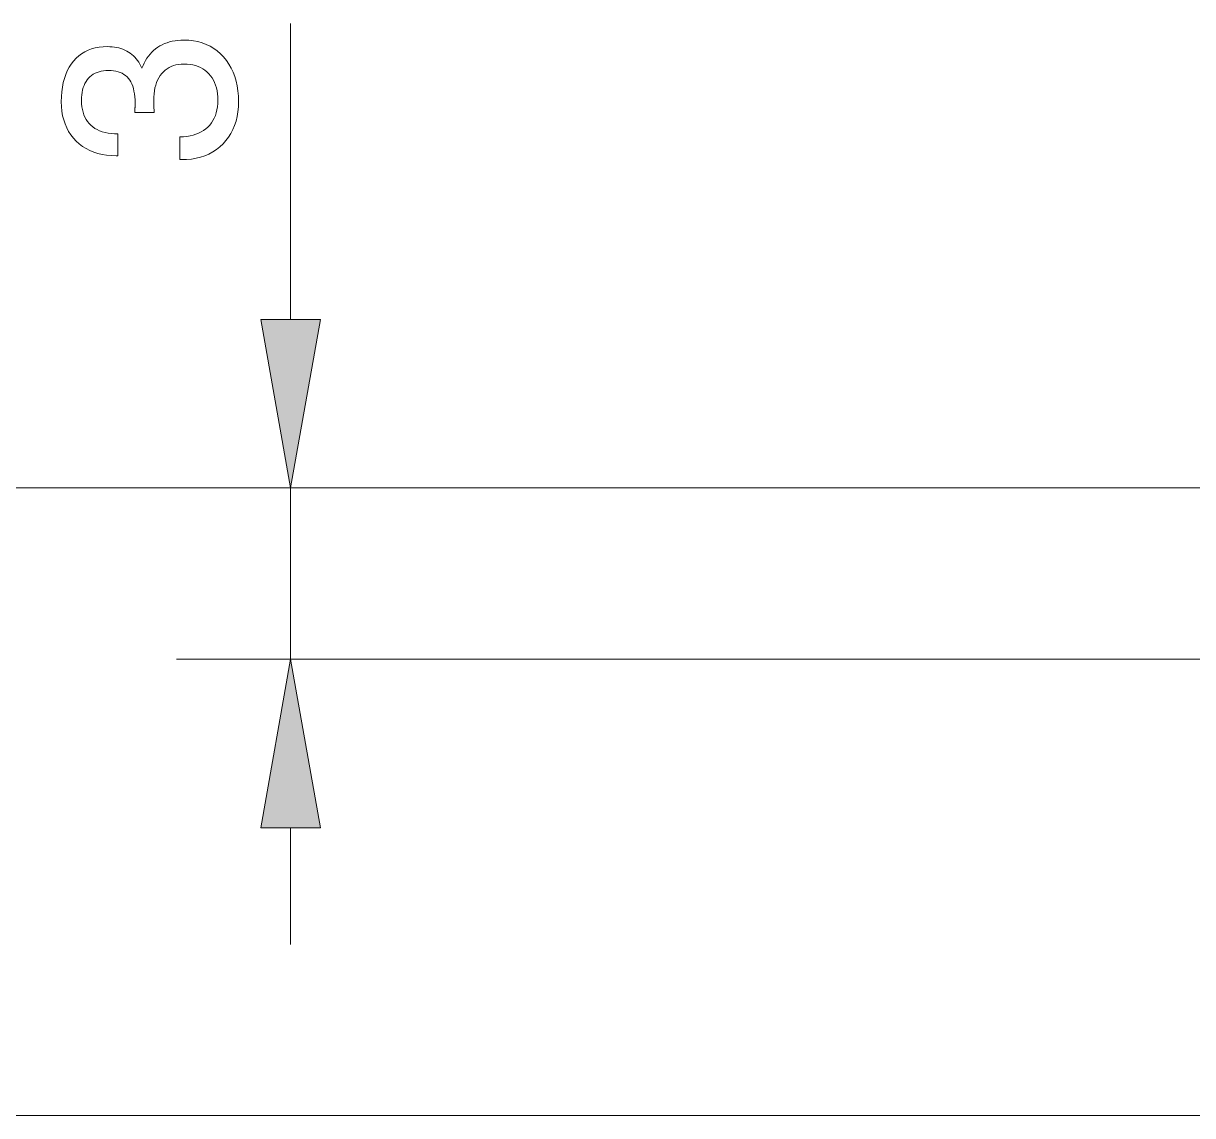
# Model space of a CAD drawing. Extents: x 0 to 297, y 0 to 532.
# Drawn here: x 60.01 to 80.51, y 276.81 to 295.95 of the extents above; entities that cross this region are included whole.
import ezdxf

# ---------------------------------------------------------------- set-up
doc = ezdxf.new("R2010")
doc.units = 0

msp = doc.modelspace()

# ---------------------------------------------------------------- linework, layer by layer
at = {"color": 7, "lineweight": 13, "ltscale": 0.12968}
msp.add_line((64.698, 290.762), (64.698, 295.949), dxfattribs=at)
at = {"color": 7, "lineweight": 13}
for p, q in [((80.784, 287.808), (35.028, 287.808)), ((81.334, 276.808), (42.368, 276.808))]:
    msp.add_line(p, q, dxfattribs=at)
at = {"color": 7, "lineweight": 13, "ltscale": 0.452144}
for p, q in [((80.784, 287.808), (62.698, 287.808)), ((80.784, 284.808), (62.698, 284.808))]:
    msp.add_line(p, q, dxfattribs=at)
at = {"color": 7, "lineweight": 13, "ltscale": 0.075}
msp.add_line((64.698, 284.808), (64.698, 287.808), dxfattribs=at)
at = {"color": 7, "lineweight": 13, "ltscale": 0.051139}
msp.add_line((64.698, 279.808), (64.698, 281.853), dxfattribs=at)
at = {"color": 7, "lineweight": 13}
for points in [[(62.758, 293.561), (62.758, 293.959), (62.82, 293.962), (62.879, 293.968), (62.935, 293.977), (62.988, 293.99), (63.039, 294.006), (63.086, 294.025), (63.131, 294.047), (63.173, 294.072), (63.212, 294.101), (63.248, 294.133), (63.281, 294.168), (63.311, 294.205), (63.337, 294.246), (63.36, 294.289), (63.379, 294.334), (63.394, 294.382), (63.407, 294.433), (63.415, 294.487), (63.42, 294.543), (63.422, 294.602), (63.421, 294.66), (63.416, 294.715), (63.408, 294.768), (63.397, 294.818), (63.383, 294.866), (63.365, 294.911), (63.345, 294.954), (63.321, 294.994), (63.294, 295.032), (63.264, 295.067), (63.231, 295.099), (63.196, 295.128), (63.159, 295.154), (63.119, 295.176), (63.076, 295.194), (63.032, 295.21), (62.985, 295.221), (62.936, 295.23), (62.884, 295.235), (62.83, 295.237), (62.781, 295.235), (62.734, 295.23), (62.689, 295.222), (62.647, 295.21), (62.607, 295.195), (62.569, 295.176), (62.533, 295.155), (62.499, 295.129), (62.468, 295.101), (62.439, 295.069), (62.412, 295.034), (62.388, 294.997), (62.367, 294.956), (62.349, 294.913), (62.334, 294.867), (62.321, 294.819), (62.311, 294.768), (62.304, 294.714), (62.3, 294.657), (62.299, 294.598), (62.299, 294.589), (62.299, 294.581), (62.299, 294.572), (62.299, 294.564), (62.299, 294.555), (62.299, 294.546), (62.3, 294.537), (62.3, 294.528), (62.3, 294.519), (62.301, 294.509), (62.301, 294.5), (62.302, 294.49), (62.302, 294.479), (62.303, 294.468), (62.303, 294.456), (62.304, 294.443), (62.305, 294.43), (62.305, 294.416), (62.306, 294.402), (62.307, 294.387), (61.968, 294.387), (61.968, 294.396), (61.968, 294.405), (61.969, 294.415), (61.969, 294.424), (61.969, 294.432), (61.97, 294.441), (61.97, 294.45), (61.97, 294.459), (61.97, 294.467), (61.971, 294.476), (61.971, 294.484), (61.971, 294.492), (61.971, 294.5), (61.971, 294.508), (61.972, 294.516), (61.972, 294.524), (61.972, 294.532), (61.972, 294.539), (61.972, 294.546), (61.972, 294.554), (61.971, 294.61), (61.967, 294.664), (61.961, 294.715), (61.953, 294.762), (61.943, 294.807), (61.93, 294.849), (61.915, 294.887), (61.898, 294.923), (61.879, 294.955), (61.857, 294.985), (61.833, 295.011), (61.806, 295.035), (61.777, 295.056), (61.746, 295.075), (61.712, 295.09), (61.675, 295.103), (61.637, 295.112), (61.595, 295.119), (61.552, 295.124), (61.506, 295.125), (61.461, 295.124), (61.419, 295.12), (61.379, 295.113), (61.341, 295.103), (61.305, 295.091), (61.271, 295.076), (61.239, 295.058), (61.209, 295.038), (61.181, 295.015), (61.156, 294.989), (61.133, 294.961), (61.112, 294.93), (61.094, 294.897), (61.078, 294.861), (61.064, 294.823), (61.053, 294.783), (61.045, 294.74), (61.039, 294.695), (61.035, 294.648), (61.034, 294.598), (61.035, 294.542), (61.04, 294.489), (61.048, 294.438), (61.06, 294.391), (61.074, 294.346), (61.092, 294.304), (61.113, 294.264), (61.138, 294.228), (61.165, 294.194), (61.196, 294.163), (61.23, 294.134), (61.267, 294.109), (61.307, 294.087), (61.35, 294.067), (61.396, 294.051), (61.445, 294.038), (61.498, 294.027), (61.553, 294.02), (61.611, 294.015), (61.672, 294.014), (61.672, 293.63), (61.643, 293.63), (61.557, 293.633), (61.474, 293.641), (61.395, 293.653), (61.319, 293.671), (61.247, 293.694), (61.179, 293.722), (61.114, 293.756), (61.053, 293.794), (60.995, 293.838), (60.941, 293.886), (60.891, 293.939), (60.847, 293.996), (60.808, 294.056), (60.774, 294.12), (60.745, 294.187), (60.721, 294.258), (60.703, 294.332), (60.69, 294.41), (60.682, 294.492), (60.679, 294.577), (60.682, 294.667), (60.688, 294.752), (60.699, 294.834), (60.714, 294.911), (60.733, 294.985), (60.756, 295.054), (60.784, 295.119), (60.816, 295.18), (60.852, 295.237), (60.892, 295.289), (60.937, 295.337), (60.984, 295.38), (61.035, 295.418), (61.09, 295.451), (61.147, 295.479), (61.209, 295.502), (61.273, 295.52), (61.341, 295.532), (61.412, 295.54), (61.487, 295.542), (61.53, 295.541), (61.571, 295.539), (61.611, 295.534), (61.65, 295.527), (61.688, 295.518), (61.725, 295.508), (61.76, 295.495), (61.794, 295.481), (61.827, 295.465), (61.858, 295.446), (61.888, 295.426), (61.917, 295.404), (61.944, 295.381), (61.969, 295.355), (61.993, 295.328), (62.016, 295.298), (62.037, 295.267), (62.057, 295.234), (62.075, 295.2), (62.092, 295.163), (62.111, 295.21), (62.131, 295.255), (62.154, 295.298), (62.179, 295.338), (62.205, 295.376), (62.234, 295.412), (62.264, 295.445), (62.297, 295.476), (62.332, 295.505), (62.368, 295.531), (62.407, 295.555), (62.447, 295.576), (62.488, 295.595), (62.532, 295.611), (62.577, 295.625), (62.624, 295.636), (62.673, 295.645), (62.724, 295.651), (62.776, 295.655), (62.83, 295.656), (62.915, 295.653), (62.996, 295.644), (63.074, 295.63), (63.148, 295.609), (63.219, 295.582), (63.287, 295.55), (63.351, 295.512), (63.412, 295.467), (63.469, 295.417), (63.523, 295.361), (63.573, 295.3), (63.618, 295.235), (63.657, 295.167), (63.691, 295.094), (63.719, 295.017), (63.743, 294.937), (63.761, 294.853), (63.774, 294.765), (63.782, 294.673), (63.785, 294.577), (63.782, 294.486), (63.774, 294.399), (63.76, 294.315), (63.741, 294.236), (63.717, 294.16), (63.687, 294.088), (63.652, 294.019), (63.611, 293.955), (63.565, 293.894), (63.513, 293.837), (63.457, 293.784), (63.397, 293.737), (63.333, 293.696), (63.266, 293.66), (63.196, 293.63), (63.121, 293.605), (63.043, 293.586), (62.962, 293.572), (62.876, 293.563), (62.788, 293.561)], [(64.177, 290.762), (64.698, 287.808), (65.219, 290.762)], [(65.219, 281.853), (64.698, 284.808), (64.177, 281.853)]]:
    msp.add_lwpolyline(points, close=True, dxfattribs=at)
for points in [[(64.177, 290.762), (64.698, 287.808), (64.177, 290.762), (65.219, 290.762)], [(65.219, 281.853), (64.698, 284.808), (65.219, 281.853), (64.177, 281.853)]]:
    msp.add_solid(points, dxfattribs=at)

doc.saveas('drawing.dxf')
